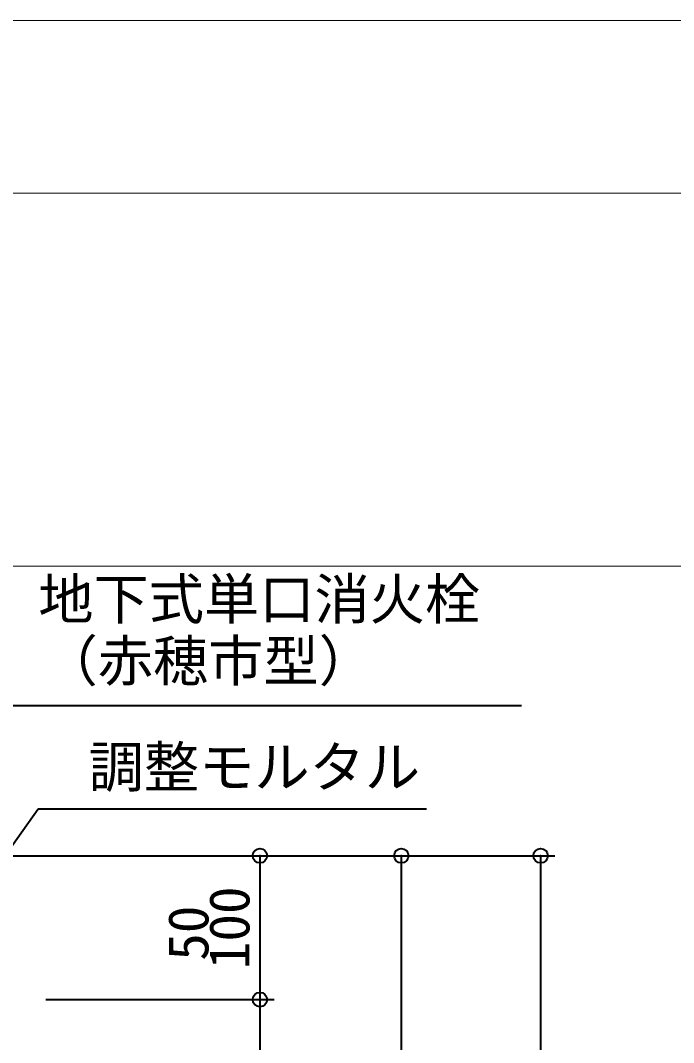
# Model space of a CAD drawing. Units: millimetres at full size, sheet at 1:20. Extents: x -5952 to 5966, y -3160 to 3160.
# Drawn here: x -340 to 114, y 2450 to 3160 of the extents above; entities that cross this region are included whole.
import ezdxf
from ezdxf.enums import TextEntityAlignment as Align

# ---------------------------------------------------------------- set-up
doc = ezdxf.new("R2010")
doc.units = ezdxf.units.MM
doc.header["$LTSCALE"] = 20
doc.header["$PDMODE"] = 32
doc.header["$PDSIZE"] = 10
for name, color, linetype, lineweight in [('0-5_TEMP01', 3, 'Continuous', 18), ('0-B_図面枠', 3, 'Continuous', 18), ('0-C_寸法', 1, 'Continuous', 40)]:
    doc.layers.add(name, color=color, linetype=linetype, lineweight=lineweight)
doc.styles.add('ＭＳ ゴシック', font='')
doc.styles.get('ＭＳ ゴシック').set_extended_font_data('MS Gothic')

msp = doc.modelspace()

# ---------------------------------------------------------------- linework, layer by layer
at = {"layer": '0-5_TEMP01'}
msp.add_line((-4026.9, 2781.2), (1673.1, 2781.2), dxfattribs=at)
msp.add_lwpolyline([(-4146.91, 3160.37), (1793.09, 3160.37), (1793.09, -919.63)], dxfattribs=at)
at = {"layer": '0-B_図面枠'}
msp.add_lwpolyline([(-4026.9, 3040.37), (1673.1, 3040.37), (1673.1, -799.63), (-4026.9, -799.63)], close=True, dxfattribs=at)
at = {"layer": '0-C_寸法'}
for p, q in [((-363.76, 2684.24), (7.94, 2684.24)), ((-438.88, 2456.81), (-327.93, 2612.57)), ((-327.93, 2612.57), (-58.16, 2612.57)), ((-394.76, 2579.98), (-65.62, 2579.98)), ((-394.76, 2579.98), (31.21, 2579.98)), ((-394.76, 2579.98), (-163.92, 2579.98)), ((-173.92, 2579.98), (-173.92, 2479.98)), ((-75.61, 2579.98), (-75.61, 1829.98)), ((21.21, 2579.98), (21.21, 1679.98)), ((-322.76, 2479.98), (-163.92, 2479.98)), ((-322.76, 2479.98), (-163.92, 2479.98)), ((-173.92, 2479.98), (-173.92, 2429.98))]:
    msp.add_line(p, q, dxfattribs=at)
for p in [(-173.92, 2579.98), (-75.61, 2579.98), (21.21, 2579.98), (-173.92, 2479.98)]:
    msp.add_point(p, dxfattribs=at)

# ---------------------------------------------------------------- texts
at = {"layer": '0-C_寸法', "style": 'ＭＳ ゴシック'}
for s, p in [('地下式単口消火栓', (-327.93, 2735.83)), ('（赤穂市型）', (-325, 2692.88)), ('調整モルタル', (-292.93, 2619.13))]:
    msp.add_text(s, height=28.15, dxfattribs=at).set_placement(p, align=Align.BOTTOM_LEFT)
for s, p in [('100', (-172.7, 2501.18)), ('50', (-201.21, 2507.02))]:
    msp.add_text(s, height=28.15, rotation=90, dxfattribs=at).set_placement(p, align=Align.BOTTOM_LEFT)

doc.saveas('drawing.dxf')
